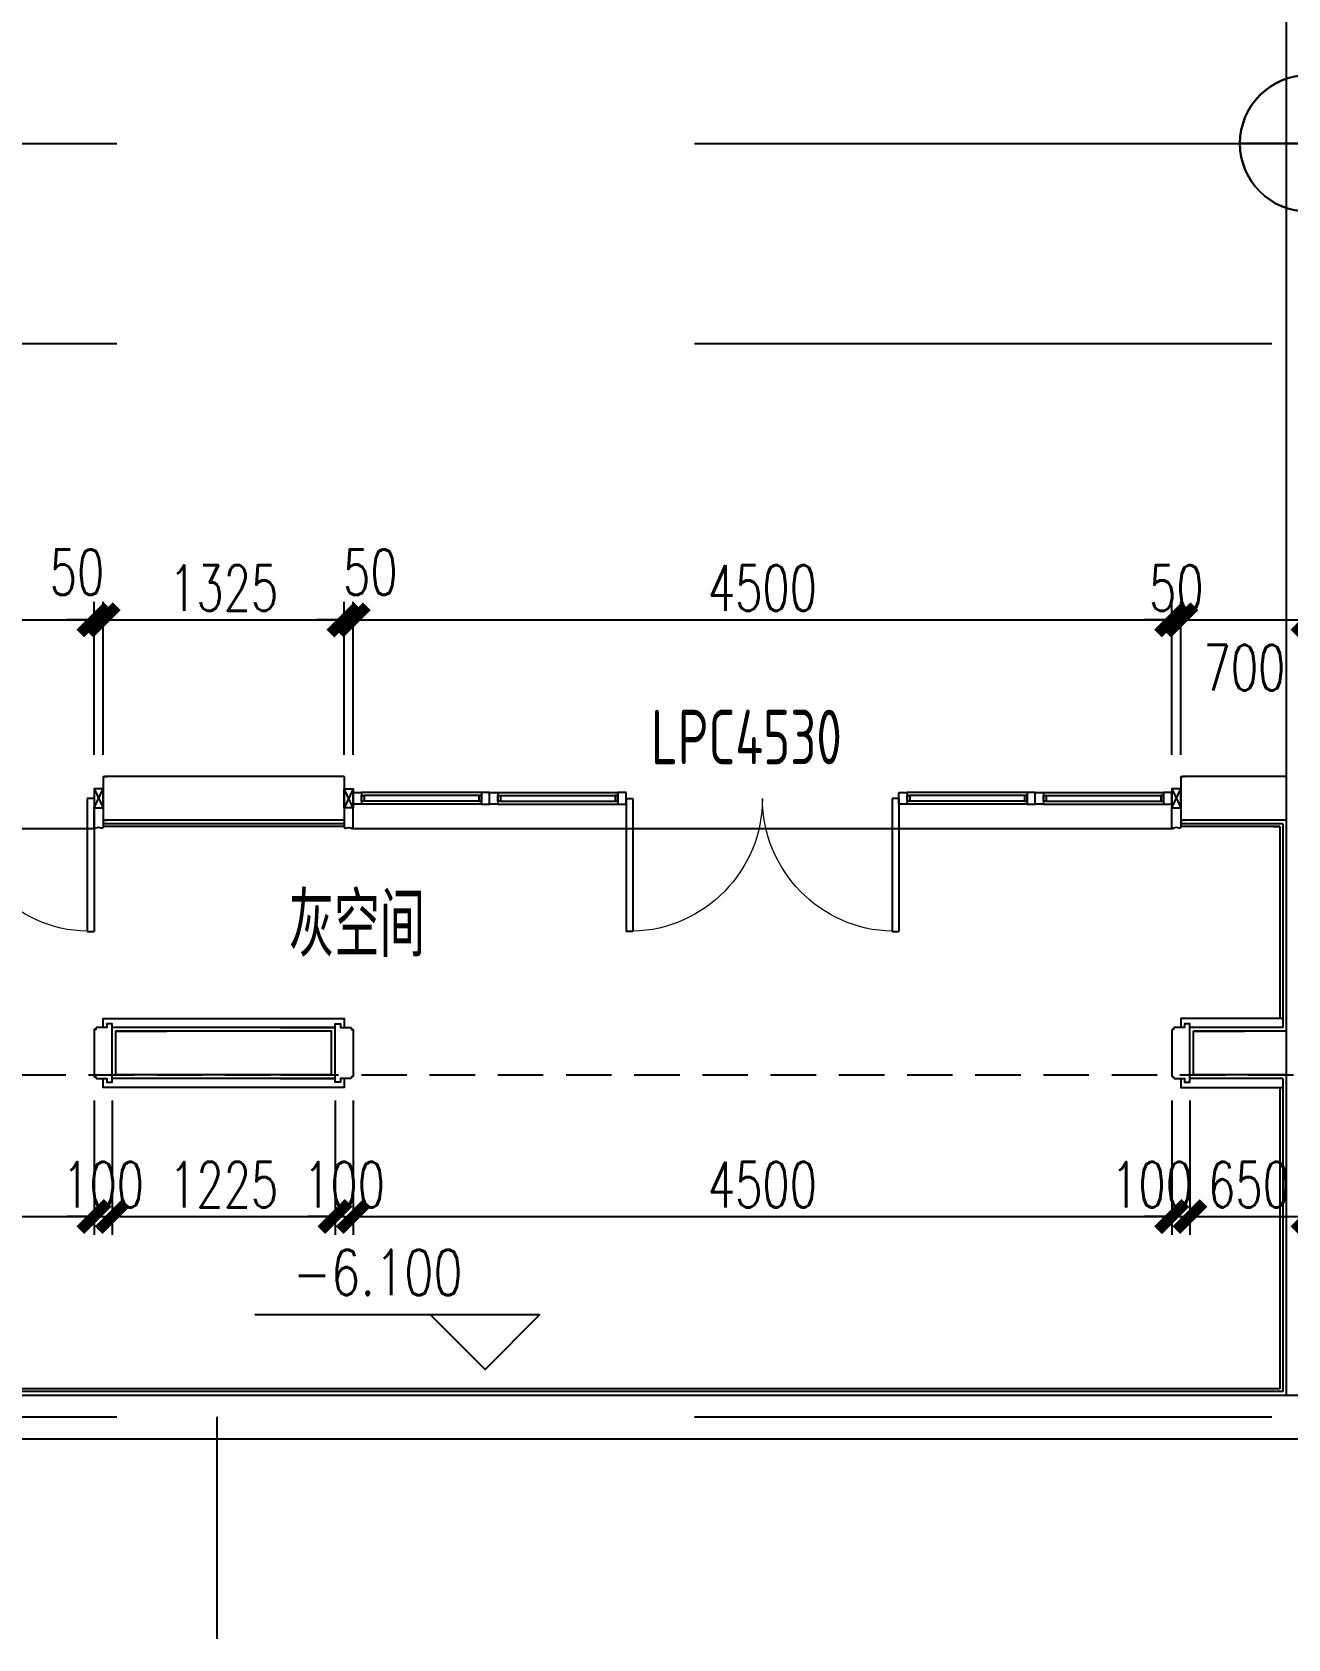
# Model space of a CAD drawing. Extents: x 296441 to 853063, y 459050 to 1117990.
# Drawn here: x 810608 to 817512, y 865610 to 874442 of the extents above; entities that cross this region are included whole.
import ezdxf

# ---------------------------------------------------------------- set-up
doc = ezdxf.new("R2010")
doc.units = 0
doc.header["$LTSCALE"] = 1000
doc.linetypes.add('20-GRID$0$CENTER2', pattern=[28.575, 19.05, -3.175, 3.175, -3.175])
doc.linetypes.add('BSMT-PLAN-BS01$0$$0$HIDDEN', pattern=[0.375, 0.25, -0.125])
for name, color, linetype in [('20-GRID$0$G-GRID', 8, '20-GRID$0$CENTER2'), ('20-PLAN-BS01-P$0$G-XREF', 2, 'Continuous'), ('BSMT-PLAN-BS01$0$A-WALL', 1, 'Continuous'), ('DZ-PLAN-MAIN-FL01$0$A-WIND-IDEN', 33, 'Continuous'), ('E-TEXT-BS01-MI-20$0$A-ANNO-LEVL', 3, 'Continuous'), ('E-TEXT-BS01-MI-20$0$A-ANNO-LEVL-TEXT', 255, 'Continuous'), ('E-TEXT-BS01-MI-20$0$A-ROOM-IDEN', 4, 'Continuous'), ('E1-BS01-18-19$0$A-OVLK', 140, 'Continuous'), ('E1-BS01-18-19$0$A-WALL', 1, 'Continuous'), ('E1-BS01-18-19$0$A-WALL-FNSH', 6, 'Continuous'), ('E1-BS01-18-19$0$G-XREF', 2, 'Continuous'), ('E1-BS01-20$0$A-DOOR', 4, 'Continuous'), ('E1-BS01-20$0$A-FLOR', 23, 'Continuous'), ('E1-BS01-20$0$A-OVLK', 140, 'Continuous'), ('E1-BS01-20$0$A-SECT-WIND', 155, 'Continuous'), ('E1-BS01-20$0$A-SECT-WOOD', 17, 'Continuous'), ('E1-BS01-20$0$A-WALL', 1, 'Continuous'), ('E1-BS01-20$0$A-WALL-FNSH', 6, 'Continuous'), ('E1-BS01-20$0$G-XREF', 2, 'Continuous'), ('G-BS01-20$0$A-OVLK', 140, 'Continuous'), ('G-BS01-20$0$A-WALL-FNSH', 6, 'Continuous'), ('G-XREF', 2, 'Continuous'), ('menchuangtao1$0$A-DETL-STONE', 42, 'Continuous'), ('menchuangtao1$0$A-WALL', 1, 'Continuous'), ('menchuangtao1$0$A_CUR_FRAME', 112, 'Continuous'), ('mentao100$0$A-SECT-FNSH', 6, 'Continuous'), ('mentao100$0$A-SECT-STONE', 42, 'Continuous'), ('mentao100$0$A-WALL', 1, 'Continuous'), ('ZT0_默认图层-----PM、LM、DY、JD', 7, 'Continuous'), ('ZT1_Dim---标注---PM、LM、DY、JD', 252, 'Continuous')]:
    doc.layers.add(name, color=color, linetype=linetype)
doc.layers.add('E-TEXT-BS01-MI-20$0$A-ANNO-NPLT', color=215, linetype='Continuous', plot=False)
doc.layers.add('E1-BS01-20$0$A-ANNO-NPLT', color=215, linetype='Continuous', plot=False)
doc.styles.add('E-TEXT-BS01-MI-20$0$GOA_01_thin_0.75', font='romans.shx', dxfattribs={"width": 0.75, "bigfont": 'hzdx.shx'})
doc.styles.get("Standard").update_dxf_attribs({"font": 'gbenor.shx', "bigfont": 'gbcbig.shx'})
doc.styles.add('ZT-DIMSTYLE', font='ROMANS.shx', dxfattribs={"width": 0.7, "bigfont": 'CHINESE.shx'})
doc.dimstyles.new('ZT-DIM100', dxfattribs={"dimscale": 100, "dimtxt": 2.5, "dimasz": 1.5, "dimexe": 1, "dimexo": 1, "dimgap": 0.5, "dimtad": 1, "dimdec": 0, "dimdsep": 46, "dimtxsty": 'ZT-DIMSTYLE', "dimblk": 'ARCHTICK', "dimcen": 2.5, "dimclrd": 175, "dimclre": 175, "dimclrt": 7, "dimazin": 2, "dimtfac": 1, "dimtix": 1, "dimtmove": 2, "dimatfit": 3, "dimfxl": 0, "dimarcsym": 0})

# ---------------------------------------------------------------- blocks, each defined once
blk = doc.blocks.new('E1-BS01-20$0$750----DDDD')
at = {"layer": 'E1-BS01-20$0$A-SECT-WIND'}
for p, q in [((45, 32.5), (705, 32.5)), ((60, 15), (690, 15)), ((45, -32.5), (705, -32.5)), ((60, -15), (690, -15))]:
    blk.add_line(p, q, dxfattribs=at)
at = {"layer": 'E1-BS01-20$0$A-SECT-WOOD'}
for points in [[(0, 32.5), (45, 32.5), (45, -32.5), (0, -32.5)], [(60, 15), (60, -15), (45, -15), (45, 15)], [(690, 15), (690, -15), (705, -15), (705, 15)], [(750, 32.5), (705, 32.5), (705, -32.5), (750, -32.5)]]:
    blk.add_lwpolyline(points, close=True, dxfattribs=at)
blk = doc.blocks.new('E1-BS01-20$0$B-PLAN-FL01$0$$DorLib2D$00000002')
for p, q in [((-0.5, 0), (-0.5, 0.4875)), ((-0.475, 0.4875), (-0.5, 0.4875)), ((-0.475, 0), (-0.475, 0.4875)), ((0.475, 0), (0.475, 0.4875)), ((0.475, 0.4875), (0.5, 0.4875)), ((0.5, 0), (0.5, 0.4875)), ((-0.5, 0), (-0.475, 0)), ((0.5, 0), (0.475, 0))]:
    blk.add_line(p, q)
at = {"lineweight": 13}
for centre, start, end in [((-0.4875, 0), 0, 88.53072), ((0.4875, 0), 91.46928, 180)]:
    blk.add_arc(centre, 0.4875, start, end, dxfattribs=at)
blk = doc.blocks.new('menchuangtao1')
at = {"layer": 'menchuangtao1$0$A-DETL-STONE'}
blk.add_lwpolyline([(-10, -52.5), (-10, -159.2, -0.471625), (-15, -162.1, -0.528396), (-19.5, -164.7, 0.241692), (-50.5, -164.7, -0.528396), (-55, -162.1, -0.471625), (-60, -159.2), (-60, -52.5)], format="xyb", close=True, dxfattribs=at)
at = {"layer": 'menchuangtao1$0$A-WALL'}
for p, q in [((-10, 120), (-10, -120)), ((-10, 120), (10, 120)), ((-10, -120), (10, -120))]:
    blk.add_line(p, q, dxfattribs=at)
at = {"layer": 'menchuangtao1$0$A_CUR_FRAME'}
for p, q in [((-60, -52.5), (-10, 52.5)), ((-60, 52.5), (-10, -52.5))]:
    blk.add_line(p, q, dxfattribs=at)
blk.add_lwpolyline([(-10, -52.5), (-10, 52.5), (-60, 52.5), (-60, -52.5)], close=True, dxfattribs=at)
blk = doc.blocks.new('E1-BS01-20$0$A$C6F811121')
for p, q in [((0, -750), (0, 750)), ((-750, 0), (750, 0))]:
    blk.add_line(p, q)
blk.add_circle((0, 0), 750)
blk = doc.blocks.new('E-TEXT-BS01-MI-20$0$A$C6F811121')
for p, q in [((0, -750), (0, 750)), ((-750, 0), (750, 0))]:
    blk.add_line(p, q)
blk.add_circle((0, 0), 750)
blk = doc.blocks.new('E-TEXT-BS01-MI-20')
at = {"layer": 'E-TEXT-BS01-MI-20$0$A-ANNO-LEVL'}
blk.add_lwpolyline([(-4825.4, -6439.7), (-4525.4, -6739.7), (-4225.4, -6439.7), (-5791.6, -6439.7)], dxfattribs=at)
at = {"layer": 'E-TEXT-BS01-MI-20$0$A-ANNO-NPLT', "xscale": -0.5, "yscale": 0.5, "zscale": 0.5}
blk.add_blockref('E-TEXT-BS01-MI-20$0$A$C6F811121', (0, 0), dxfattribs=at)
at = {"layer": 'E-TEXT-BS01-MI-20$0$A-ANNO-LEVL-TEXT', "style": 'E-TEXT-BS01-MI-20$0$GOA_01_thin_0.75', "width": 0.75}
blk.add_text('-6.100', height=250, dxfattribs=at).set_placement((-5580.3, -6331.4))
at = {"layer": 'E-TEXT-BS01-MI-20$0$A-ROOM-IDEN', "style": 'E-TEXT-BS01-MI-20$0$GOA_01_thin_0.75', "width": 0.75}
blk.add_text('灰空间', height=350, dxfattribs=at).set_placement((-5603.2, -4471.2))
blk = doc.blocks.new('YQ121111477')
at = {"layer": '20-GRID$0$G-GRID'}
for p, q in [((-4674.1, 8220.2, 0), (82140, 8220.2, 0)), ((-4674.1, 7120.2, 0), (82140, 7120.2, 0)), ((-4674.1, 1220.2), (82140, 1220.2)), ((43500, 1220.2, 0), (43500, 0, 0))]:
    blk.add_line(p, q, dxfattribs=at)
at = {"layer": 'BSMT-PLAN-BS01$0$A-WALL', "color": 1}
for p, q in [((49380, 4800.2, 0.5), (49380, 3700.2, 0.5)), ((49380, 3700.2, -1.2), (49380, 1340.2, -0.9))]:
    blk.add_line(p, q, dxfattribs=at)
at = {"layer": 'BSMT-PLAN-BS01$0$A-WALL', "color": 5, "linetype": 'BSMT-PLAN-BS01$0$$0$HIDDEN'}
blk.add_line((9420, 3100.2, -0.4), (68580, 3100.2, -0.4), dxfattribs=at)
at = {"layer": 'BSMT-PLAN-BS01$0$A-WALL', "color": 1, "elevation": -1.1}
for points in [[(9420, 1340.2), (68580, 1340.2)], [(9180, 1100.2), (68820, 1100.2)]]:
    blk.add_lwpolyline(points, dxfattribs=at)
at = {"layer": 'E1-BS01-20$0$A-FLOR'}
for p, q in [((40575, 4455.2, 0), (42825, 4455.2, 0)), ((44241, 4455.2, 0), (48759, 4455.2, 0))]:
    blk.add_line(p, q, dxfattribs=at)
at = {"layer": 'E1-BS01-20$0$A-OVLK'}
for p, q in [((44200, 4465.2, 0), (42875, 4465.2, 0)), ((49345, 4465.2, 0), (48800, 4465.2, 0))]:
    blk.add_line(p, q, dxfattribs=at)
at = {"layer": 'E1-BS01-20$0$A-WALL'}
for p, q in [((49380, 15840.2, 0), (49380, 4740.2, 0)), ((44190, 4740.2, 0), (42885, 4740.2, 0)), ((49380, 4740.2, 0), (48810, 4740.2, 0)), ((44190, 4500.2, 0), (42885, 4500.2, 0)), ((49380, 4500.2, 0), (48810, 4500.2, 0)), ((49380, 4500.2, 0), (49380, 2679.7, 0))]:
    blk.add_line(p, q, dxfattribs=at)
at = {"layer": 'E1-BS01-20$0$A-WALL-FNSH'}
for p, q in [((44200, 4480.2, 0), (42875, 4480.2, 0)), ((49360, 4480.2, 0), (48800, 4480.2, 0))]:
    blk.add_line(p, q, dxfattribs=at)
at = {"xscale": -1}
for p in [(45000, 4620.2, 0), (48000, 4620.2, 0)]:
    blk.add_blockref('E1-BS01-20$0$750----DDDD', p, dxfattribs=at)
for p in [(45000, 4620.2, 0), (48000, 4620.2, 0)]:
    blk.add_blockref('E1-BS01-20$0$750----DDDD', p)
at = {"layer": '20-PLAN-BS01-P$0$G-XREF'}
blk.add_blockref('E-TEXT-BS01-MI-20', (49500, 8220.2, 0), dxfattribs=at)
at = {"layer": 'E1-BS01-20$0$A-ANNO-NPLT', "xscale": 0.5, "yscale": 0.5, "zscale": 0.5}
blk.add_blockref('E1-BS01-20$0$A$C6F811121', (49500, 8220.2, 0), dxfattribs=at)
at = {"layer": 'E1-BS01-20$0$A-DOOR', "xscale": -1500, "yscale": 1500, "zscale": 1500, "rotation": 180}
for p in [(42075, 4620.2, 0), (46500, 4620.2, 0)]:
    blk.add_blockref('E1-BS01-20$0$B-PLAN-FL01$0$$DorLib2D$00000002', p, dxfattribs=at)
at = {"layer": 'E1-BS01-20$0$G-XREF'}
for p in [(42885.1, 4620.2, 0), (48810, 4620.2, 0)]:
    blk.add_blockref('menchuangtao1', p, dxfattribs=at)
at = {"layer": 'E1-BS01-20$0$G-XREF', "xscale": -1}
blk.add_blockref('menchuangtao1', (44189.9, 4620.2, 0), dxfattribs=at)
blk = doc.blocks.new('mentao100')
at = {"layer": 'mentao100$0$A-SECT-FNSH'}
for p, q in [((-280, 140), (20, 140)), ((-280, -140), (20, -140))]:
    blk.add_line(p, q, dxfattribs=at)
at = {"layer": 'mentao100$0$A-SECT-STONE', "ltscale": 0.1}
blk.add_lwpolyline([(20, 140), (20, 160), (50, 160), (50, 140), (105, 140, -0.414214), (110, 135), (110, 130), (115, 130, -0.414165), (120, 125), (120, 97.7), (120, -125, -0.414165), (115, -130), (110, -130), (110, -135, -0.414214), (105, -140), (50, -140), (50, -160), (20, -160), (20, -140)], format="xyb", close=True, dxfattribs=at)
at = {"layer": 'mentao100$0$A-WALL'}
blk.add_lwpolyline([(-280, -120), (0, -120), (0, 120), (-280, 120)], dxfattribs=at)
blk = doc.blocks.new('YQ1230160300')
at = {"layer": 'E1-BS01-18-19$0$A-OVLK'}
for points, elevation in [([(20, 2070), (580, 2070), (580, 2020)], 0), ([(6505, 2020), (6505, 2070), (5180.1, 2070), (5180.1, 2020)], 1.1), ([(9340, 2070), (8855.1, 2070), (8855.1, 2020)], 1.1), ([(580, 1740), (580, 1690), (20, 1690)], 0), ([(5180.1, 1740), (5180.1, 1690), (6505, 1690), (6505, 1740)], 1.1), ([(8855.1, 1740), (8855.1, 1690), (9340, 1690)], 1.1)]:
    blk.add_lwpolyline(points, dxfattribs=dict(at, elevation=elevation))
at = {"layer": 'E1-BS01-18-19$0$A-WALL'}
for p, q in [((0, 2000, 0), (510, 2000, 1.1)), ((5250.1, 2000, 1.1), (6435, 2000, 1.1)), ((9360, 2000, 0), (8925.1, 2000, 1.1)), ((0, 1760, 0), (510, 1760, 1.1)), ((5250.1, 1760, 1.1), (6435, 1760, 1.1)), ((9360, 1760, 0), (8925.1, 1760, 1.1))]:
    blk.add_line(p, q, dxfattribs=at)
at = {"layer": 'E1-BS01-18-19$0$A-WALL-FNSH'}
for p, q in [((20, 3140, 0), (20, 2020, 0)), ((20, 2020, 0), (530, 2020, 1.1)), ((5230.1, 2020, 1.1), (6455, 2020, 1.1)), ((9340, 2020, 0), (8905.1, 2020, 1.1)), ((20, 1740, 0), (530, 1740, 1.1)), ((20, 1740), (20, 20)), ((5230.1, 1740, 1.1), (6455, 1740, 1.1)), ((9340, 1740, 0), (8905.1, 1740, 1.1)), ((9340, 1740, 0), (9340, 20, -1.1)), ((20, 20, -1), (9340, 20, -1.1))]:
    blk.add_line(p, q, dxfattribs=at)
at = {"layer": 'G-BS01-20$0$A-OVLK'}
for p, q in [((35, 3125, 0), (35, 2070, 0)), ((70, 3125, 0), (35, 3125, 0)), ((9325, 3125, 0), (9325, 2070, 0)), ((35, 1690), (35, 35)), ((9325, 1690, 0), (9325, 35, -1.1)), ((35, 35, -1), (9325, 35, -1.1))]:
    blk.add_line(p, q, dxfattribs=at)
at = {"layer": 'G-BS01-20$0$A-WALL-FNSH'}
blk.add_line((9340, 3140, 0), (9340, 2020, 0), dxfattribs=at)
at = {"layer": 'E1-BS01-18-19$0$G-XREF'}
for p in [(510, 1880, 1.1), (6435, 1880, 1.1)]:
    blk.add_blockref('mentao100', p, dxfattribs=at)
at = {"layer": 'E1-BS01-18-19$0$G-XREF', "extrusion": (0, 0, -1), "zscale": -1}
blk.add_blockref('mentao100', (-5250.1, 1880, -1.1), dxfattribs=at)
at = {"layer": 'E1-BS01-18-19$0$G-XREF', "xscale": -1}
blk.add_blockref('mentao100', (8925.1, 1880, 1.1), dxfattribs=at)
blk = doc.blocks.new('_ArchTick')
at = {"color": 0, "linetype": 'ByBlock', "const_width": 0.4}
blk.add_lwpolyline([(-0.5, -0.5), (0.5, 0.5)], dxfattribs=at)
blk = doc.blocks.new('*D1666')
at = {"layer": 'Defpoints', "color": 0, "ltscale": 1000, "transparency": 16777216}
for p in [(39650, 861), (38950, 20), (39650, 20)]:
    blk.add_point(p, dxfattribs=at)
at = {"layer": 'ZT1_Dim---标注---PM、LM、DY、JD', "color": 175, "linetype": 'ByBlock', "lineweight": -2, "ltscale": 1000, "transparency": 16777216}
for p, q in [((38950, 120), (38950, 961)), ((39650, 120), (39650, 961)), ((38950, 861), (39650, 861))]:
    blk.add_line(p, q, dxfattribs=at)
at = {"layer": 'ZT1_Dim---标注---PM、LM、DY、JD', "color": 175, "lineweight": -2, "ltscale": 1000, "transparency": 16777216, "xscale": 150, "yscale": 150, "zscale": 150, "rotation": 180}
blk.add_blockref('_ArchTick', (38950, 861), dxfattribs=at)
at = {"layer": 'ZT1_Dim---标注---PM、LM、DY、JD', "color": 175, "lineweight": -2, "ltscale": 1000, "transparency": 16777216, "xscale": 150, "yscale": 150, "zscale": 150}
blk.add_blockref('_ArchTick', (39650, 861), dxfattribs=at)
at = {"layer": 'ZT1_Dim---标注---PM、LM、DY、JD', "color": 7, "ltscale": 1000, "transparency": 16777216, "insert": (39300, 598.5), "char_height": 250, "attachment_point": 5, "style": 'ZT-DIMSTYLE'}
blk.add_mtext('700', dxfattribs=at)
blk = doc.blocks.new('*D1667')
at = {"layer": 'Defpoints', "color": 0, "ltscale": 1000, "transparency": 16777216}
for p in [(38950, 861), (38900, 20), (38950, 20)]:
    blk.add_point(p, dxfattribs=at)
at = {"layer": 'ZT1_Dim---标注---PM、LM、DY、JD', "color": 175, "linetype": 'ByBlock', "lineweight": -2, "ltscale": 1000, "transparency": 16777216}
for p, q in [((38900, 120), (38900, 961)), ((38950, 120), (38950, 961)), ((38900, 861), (38750, 861)), ((38900, 861), (38950, 861)), ((38950, 861), (39100, 861))]:
    blk.add_line(p, q, dxfattribs=at)
at = {"layer": 'ZT1_Dim---标注---PM、LM、DY、JD', "color": 175, "lineweight": -2, "ltscale": 1000, "transparency": 16777216, "xscale": 150, "yscale": 150, "zscale": 150}
blk.add_blockref('_ArchTick', (38900, 861), dxfattribs=at)
at = {"layer": 'ZT1_Dim---标注---PM、LM、DY、JD', "color": 175, "lineweight": -2, "ltscale": 1000, "transparency": 16777216, "xscale": 150, "yscale": 150, "zscale": 150, "rotation": 180}
blk.add_blockref('_ArchTick', (38950, 861), dxfattribs=at)
at = {"layer": 'ZT1_Dim---标注---PM、LM、DY、JD', "color": 7, "ltscale": 1000, "transparency": 16777216, "insert": (38925, 1036), "char_height": 250, "attachment_point": 5, "style": 'ZT-DIMSTYLE'}
blk.add_mtext('50', dxfattribs=at)
blk = doc.blocks.new('*D1668')
at = {"layer": 'Defpoints', "color": 0, "ltscale": 1000, "transparency": 16777216}
for p in [(38900, 861), (34399.9, 20), (38900, 20)]:
    blk.add_point(p, dxfattribs=at)
at = {"layer": 'ZT1_Dim---标注---PM、LM、DY、JD', "color": 175, "linetype": 'ByBlock', "lineweight": -2, "ltscale": 1000, "transparency": 16777216}
for p, q in [((34399.9, 120), (34399.9, 961)), ((38900, 120), (38900, 961)), ((34399.9, 861), (38900, 861))]:
    blk.add_line(p, q, dxfattribs=at)
at = {"layer": 'ZT1_Dim---标注---PM、LM、DY、JD', "color": 175, "lineweight": -2, "ltscale": 1000, "transparency": 16777216, "xscale": 150, "yscale": 150, "zscale": 150, "rotation": 180}
blk.add_blockref('_ArchTick', (34399.9, 861), dxfattribs=at)
at = {"layer": 'ZT1_Dim---标注---PM、LM、DY、JD', "color": 175, "lineweight": -2, "ltscale": 1000, "transparency": 16777216, "xscale": 150, "yscale": 150, "zscale": 150}
blk.add_blockref('_ArchTick', (38900, 861), dxfattribs=at)
at = {"layer": 'ZT1_Dim---标注---PM、LM、DY、JD', "color": 7, "ltscale": 1000, "transparency": 16777216, "insert": (36650, 1036), "char_height": 250, "attachment_point": 5, "style": 'ZT-DIMSTYLE'}
blk.add_mtext('4500', dxfattribs=at)
blk = doc.blocks.new('*D1669')
at = {"layer": 'Defpoints', "color": 0, "ltscale": 1000, "transparency": 16777216}
for p in [(34399.9, 861), (34349.9, 20), (34399.9, 20)]:
    blk.add_point(p, dxfattribs=at)
at = {"layer": 'ZT1_Dim---标注---PM、LM、DY、JD', "color": 175, "linetype": 'ByBlock', "lineweight": -2, "ltscale": 1000, "transparency": 16777216}
for p, q in [((34349.9, 120), (34349.9, 961)), ((34399.9, 120), (34399.9, 961)), ((34349.9, 861), (34199.9, 861)), ((34349.9, 861), (34399.9, 861)), ((34399.9, 861), (34549.9, 861))]:
    blk.add_line(p, q, dxfattribs=at)
at = {"layer": 'ZT1_Dim---标注---PM、LM、DY、JD', "color": 175, "lineweight": -2, "ltscale": 1000, "transparency": 16777216, "xscale": 150, "yscale": 150, "zscale": 150}
blk.add_blockref('_ArchTick', (34349.9, 861), dxfattribs=at)
at = {"layer": 'ZT1_Dim---标注---PM、LM、DY、JD', "color": 175, "lineweight": -2, "ltscale": 1000, "transparency": 16777216, "xscale": 150, "yscale": 150, "zscale": 150, "rotation": 180}
blk.add_blockref('_ArchTick', (34399.9, 861), dxfattribs=at)
at = {"layer": 'ZT1_Dim---标注---PM、LM、DY、JD', "color": 7, "ltscale": 1000, "transparency": 16777216, "insert": (34493.7, 1123.5), "char_height": 250, "attachment_point": 5, "style": 'ZT-DIMSTYLE'}
blk.add_mtext('50', dxfattribs=at)
blk = doc.blocks.new('*D1670')
at = {"layer": 'Defpoints', "color": 0, "ltscale": 1000, "transparency": 16777216}
for p in [(34349.9, 861), (33025.1, 20), (34349.9, 20)]:
    blk.add_point(p, dxfattribs=at)
at = {"layer": 'ZT1_Dim---标注---PM、LM、DY、JD', "color": 175, "linetype": 'ByBlock', "lineweight": -2, "ltscale": 1000, "transparency": 16777216}
for p, q in [((33025.1, 120), (33025.1, 961)), ((34349.9, 120), (34349.9, 961)), ((33025.1, 861), (34349.9, 861))]:
    blk.add_line(p, q, dxfattribs=at)
at = {"layer": 'ZT1_Dim---标注---PM、LM、DY、JD', "color": 175, "lineweight": -2, "ltscale": 1000, "transparency": 16777216, "xscale": 150, "yscale": 150, "zscale": 150, "rotation": 180}
blk.add_blockref('_ArchTick', (33025.1, 861), dxfattribs=at)
at = {"layer": 'ZT1_Dim---标注---PM、LM、DY、JD', "color": 175, "lineweight": -2, "ltscale": 1000, "transparency": 16777216, "xscale": 150, "yscale": 150, "zscale": 150}
blk.add_blockref('_ArchTick', (34349.9, 861), dxfattribs=at)
at = {"layer": 'ZT1_Dim---标注---PM、LM、DY、JD', "color": 7, "ltscale": 1000, "transparency": 16777216, "insert": (33687.5, 1036), "char_height": 250, "attachment_point": 5, "style": 'ZT-DIMSTYLE'}
blk.add_mtext('1325', dxfattribs=at)
blk = doc.blocks.new('*D1671')
at = {"layer": 'Defpoints', "color": 0, "ltscale": 1000, "transparency": 16777216}
for p in [(33025.1, 861), (32975.1, 20), (33025.1, 20)]:
    blk.add_point(p, dxfattribs=at)
at = {"layer": 'ZT1_Dim---标注---PM、LM、DY、JD', "color": 175, "linetype": 'ByBlock', "lineweight": -2, "ltscale": 1000, "transparency": 16777216}
for p, q in [((32975.1, 120), (32975.1, 961)), ((33025.1, 120), (33025.1, 961)), ((32975.1, 861), (32825.1, 861)), ((32975.1, 861), (33025.1, 861)), ((33025.1, 861), (33175.1, 861))]:
    blk.add_line(p, q, dxfattribs=at)
at = {"layer": 'ZT1_Dim---标注---PM、LM、DY、JD', "color": 175, "lineweight": -2, "ltscale": 1000, "transparency": 16777216, "xscale": 150, "yscale": 150, "zscale": 150}
blk.add_blockref('_ArchTick', (32975.1, 861), dxfattribs=at)
at = {"layer": 'ZT1_Dim---标注---PM、LM、DY、JD', "color": 175, "lineweight": -2, "ltscale": 1000, "transparency": 16777216, "xscale": 150, "yscale": 150, "zscale": 150, "rotation": 180}
blk.add_blockref('_ArchTick', (33025.1, 861), dxfattribs=at)
at = {"layer": 'ZT1_Dim---标注---PM、LM、DY、JD', "color": 7, "ltscale": 1000, "transparency": 16777216, "insert": (32881.2, 1123.5), "char_height": 250, "attachment_point": 5, "style": 'ZT-DIMSTYLE'}
blk.add_mtext('50', dxfattribs=at)
blk = doc.blocks.new('*D1672')
at = {"layer": 'Defpoints', "color": 0, "ltscale": 1000, "transparency": 16777216}
for p in [(32975.1, 861), (30724.9, 20), (32975.1, 20)]:
    blk.add_point(p, dxfattribs=at)
at = {"layer": 'ZT1_Dim---标注---PM、LM、DY、JD', "color": 175, "linetype": 'ByBlock', "lineweight": -2, "ltscale": 1000, "transparency": 16777216}
for p, q in [((30724.9, 120), (30724.9, 961)), ((32975.1, 120), (32975.1, 961)), ((30724.9, 861), (32975.1, 861))]:
    blk.add_line(p, q, dxfattribs=at)
at = {"layer": 'ZT1_Dim---标注---PM、LM、DY、JD', "color": 175, "lineweight": -2, "ltscale": 1000, "transparency": 16777216, "xscale": 150, "yscale": 150, "zscale": 150, "rotation": 180}
blk.add_blockref('_ArchTick', (30724.9, 861), dxfattribs=at)
at = {"layer": 'ZT1_Dim---标注---PM、LM、DY、JD', "color": 175, "lineweight": -2, "ltscale": 1000, "transparency": 16777216, "xscale": 150, "yscale": 150, "zscale": 150}
blk.add_blockref('_ArchTick', (32975.1, 861), dxfattribs=at)
at = {"layer": 'ZT1_Dim---标注---PM、LM、DY、JD', "color": 7, "ltscale": 1000, "transparency": 16777216, "insert": (31850, 1036), "char_height": 250, "attachment_point": 5, "style": 'ZT-DIMSTYLE'}
blk.add_mtext('2250', dxfattribs=at)
blk = doc.blocks.new('*D1532')
at = {"layer": 'Defpoints', "color": 0, "ltscale": 1000, "transparency": 16777216}
for p in [(816973.1, 868670.6), (817623.1, 868670.6), (817623.1, 867931.8)]:
    blk.add_point(p, dxfattribs=at)
at = {"layer": 'ZT1_Dim---标注---PM、LM、DY、JD', "color": 175, "linetype": 'ByBlock', "lineweight": -2, "ltscale": 1000, "transparency": 16777216}
for p, q in [((816973.1, 868570.6), (816973.1, 867831.8)), ((817623.1, 868570.6), (817623.1, 867831.8))]:
    blk.add_line(p, q, dxfattribs=at)
at = {"layer": 'ZT1_Dim---标注---PM、LM、DY、JD', "color": 175, "lineweight": -2, "ltscale": 1000, "transparency": 16777216}
blk.add_line((816973.1, 867931.8), (817623.1, 867931.8), dxfattribs=at)
at = {"layer": 'ZT1_Dim---标注---PM、LM、DY、JD', "color": 175, "lineweight": -2, "ltscale": 1000, "transparency": 16777216, "xscale": 150, "yscale": 150, "zscale": 150, "rotation": 180}
blk.add_blockref('_ArchTick', (816973.1, 867931.8), dxfattribs=at)
at = {"layer": 'ZT1_Dim---标注---PM、LM、DY、JD', "color": 175, "lineweight": -2, "ltscale": 1000, "transparency": 16777216, "xscale": 150, "yscale": 150, "zscale": 150}
blk.add_blockref('_ArchTick', (817623.1, 867931.8), dxfattribs=at)
at = {"layer": 'ZT1_Dim---标注---PM、LM、DY、JD', "color": 7, "ltscale": 1000, "transparency": 16777216, "insert": (817298.1, 868106.8), "char_height": 250, "attachment_point": 5, "style": 'ZT-DIMSTYLE'}
blk.add_mtext('650', dxfattribs=at)
blk = doc.blocks.new('*D1533')
at = {"layer": 'Defpoints', "color": 0, "ltscale": 1000, "transparency": 16777216}
for p in [(816873.1, 868670.6), (816973.1, 868670.6), (816973.1, 867931.8)]:
    blk.add_point(p, dxfattribs=at)
at = {"layer": 'ZT1_Dim---标注---PM、LM、DY、JD', "color": 175, "linetype": 'ByBlock', "lineweight": -2, "ltscale": 1000, "transparency": 16777216}
for p, q in [((816873.1, 868570.6), (816873.1, 867831.8)), ((816973.1, 868570.6), (816973.1, 867831.8))]:
    blk.add_line(p, q, dxfattribs=at)
at = {"layer": 'ZT1_Dim---标注---PM、LM、DY、JD', "color": 175, "lineweight": -2, "ltscale": 1000, "transparency": 16777216}
for p, q in [((816873.1, 867931.8), (816723.1, 867931.8)), ((816873.1, 867931.8), (816973.1, 867931.8)), ((816973.1, 867931.8), (817123.1, 867931.8))]:
    blk.add_line(p, q, dxfattribs=at)
at = {"layer": 'ZT1_Dim---标注---PM、LM、DY、JD', "color": 175, "lineweight": -2, "ltscale": 1000, "transparency": 16777216, "xscale": 150, "yscale": 150, "zscale": 150}
blk.add_blockref('_ArchTick', (816873.1, 867931.8), dxfattribs=at)
at = {"layer": 'ZT1_Dim---标注---PM、LM、DY、JD', "color": 175, "lineweight": -2, "ltscale": 1000, "transparency": 16777216, "xscale": 150, "yscale": 150, "zscale": 150, "rotation": 180}
blk.add_blockref('_ArchTick', (816973.1, 867931.8), dxfattribs=at)
at = {"layer": 'ZT1_Dim---标注---PM、LM、DY、JD', "color": 7, "ltscale": 1000, "transparency": 16777216, "insert": (816764.8, 868106.8), "char_height": 250, "attachment_point": 5, "style": 'ZT-DIMSTYLE'}
blk.add_mtext('100', dxfattribs=at)
blk = doc.blocks.new('*D1534')
at = {"layer": 'Defpoints', "color": 0, "ltscale": 1000, "transparency": 16777216}
for p in [(812373, 868670.6), (816873.1, 868670.6), (816873.1, 867931.8)]:
    blk.add_point(p, dxfattribs=at)
at = {"layer": 'ZT1_Dim---标注---PM、LM、DY、JD', "color": 175, "linetype": 'ByBlock', "lineweight": -2, "ltscale": 1000, "transparency": 16777216}
for p, q in [((812373, 868570.6), (812373, 867831.8)), ((816873.1, 868570.6), (816873.1, 867831.8))]:
    blk.add_line(p, q, dxfattribs=at)
at = {"layer": 'ZT1_Dim---标注---PM、LM、DY、JD', "color": 175, "lineweight": -2, "ltscale": 1000, "transparency": 16777216}
blk.add_line((812373, 867931.8), (816873.1, 867931.8), dxfattribs=at)
at = {"layer": 'ZT1_Dim---标注---PM、LM、DY、JD', "color": 175, "lineweight": -2, "ltscale": 1000, "transparency": 16777216, "xscale": 150, "yscale": 150, "zscale": 150, "rotation": 180}
blk.add_blockref('_ArchTick', (812373, 867931.8), dxfattribs=at)
at = {"layer": 'ZT1_Dim---标注---PM、LM、DY、JD', "color": 175, "lineweight": -2, "ltscale": 1000, "transparency": 16777216, "xscale": 150, "yscale": 150, "zscale": 150}
blk.add_blockref('_ArchTick', (816873.1, 867931.8), dxfattribs=at)
at = {"layer": 'ZT1_Dim---标注---PM、LM、DY、JD', "color": 7, "ltscale": 1000, "transparency": 16777216, "insert": (814623.1, 868106.8), "char_height": 250, "attachment_point": 5, "style": 'ZT-DIMSTYLE'}
blk.add_mtext('4500', dxfattribs=at)
blk = doc.blocks.new('*D1535')
at = {"layer": 'Defpoints', "color": 0, "ltscale": 1000, "transparency": 16777216}
for p in [(812273, 868670.6), (812373, 868670.6), (812373, 867931.8)]:
    blk.add_point(p, dxfattribs=at)
at = {"layer": 'ZT1_Dim---标注---PM、LM、DY、JD', "color": 175, "linetype": 'ByBlock', "lineweight": -2, "ltscale": 1000, "transparency": 16777216}
for p, q in [((812273, 868570.6), (812273, 867831.8)), ((812373, 868570.6), (812373, 867831.8))]:
    blk.add_line(p, q, dxfattribs=at)
at = {"layer": 'ZT1_Dim---标注---PM、LM、DY、JD', "color": 175, "lineweight": -2, "ltscale": 1000, "transparency": 16777216}
for p, q in [((812273, 867931.8), (812123, 867931.8)), ((812273, 867931.8), (812373, 867931.8)), ((812373, 867931.8), (812523, 867931.8))]:
    blk.add_line(p, q, dxfattribs=at)
at = {"layer": 'ZT1_Dim---标注---PM、LM、DY、JD', "color": 175, "lineweight": -2, "ltscale": 1000, "transparency": 16777216, "xscale": 150, "yscale": 150, "zscale": 150}
blk.add_blockref('_ArchTick', (812273, 867931.8), dxfattribs=at)
at = {"layer": 'ZT1_Dim---标注---PM、LM、DY、JD', "color": 175, "lineweight": -2, "ltscale": 1000, "transparency": 16777216, "xscale": 150, "yscale": 150, "zscale": 150, "rotation": 180}
blk.add_blockref('_ArchTick', (812373, 867931.8), dxfattribs=at)
at = {"layer": 'ZT1_Dim---标注---PM、LM、DY、JD', "color": 7, "ltscale": 1000, "transparency": 16777216, "insert": (812323, 868106.8), "char_height": 250, "attachment_point": 5, "style": 'ZT-DIMSTYLE'}
blk.add_mtext('100', dxfattribs=at)
blk = doc.blocks.new('*D1536')
at = {"layer": 'Defpoints', "color": 0, "ltscale": 1000, "transparency": 16777216}
for p in [(811048.2, 868670.6), (812273, 868670.6), (812273, 867931.8)]:
    blk.add_point(p, dxfattribs=at)
at = {"layer": 'ZT1_Dim---标注---PM、LM、DY、JD', "color": 175, "linetype": 'ByBlock', "lineweight": -2, "ltscale": 1000, "transparency": 16777216}
for p, q in [((811048.2, 868570.6), (811048.2, 867831.8)), ((812273, 868570.6), (812273, 867831.8))]:
    blk.add_line(p, q, dxfattribs=at)
at = {"layer": 'ZT1_Dim---标注---PM、LM、DY、JD', "color": 175, "lineweight": -2, "ltscale": 1000, "transparency": 16777216}
blk.add_line((811048.2, 867931.8), (812273, 867931.8), dxfattribs=at)
at = {"layer": 'ZT1_Dim---标注---PM、LM、DY、JD', "color": 175, "lineweight": -2, "ltscale": 1000, "transparency": 16777216, "xscale": 150, "yscale": 150, "zscale": 150, "rotation": 180}
blk.add_blockref('_ArchTick', (811048.2, 867931.8), dxfattribs=at)
at = {"layer": 'ZT1_Dim---标注---PM、LM、DY、JD', "color": 175, "lineweight": -2, "ltscale": 1000, "transparency": 16777216, "xscale": 150, "yscale": 150, "zscale": 150}
blk.add_blockref('_ArchTick', (812273, 867931.8), dxfattribs=at)
at = {"layer": 'ZT1_Dim---标注---PM、LM、DY、JD', "color": 7, "ltscale": 1000, "transparency": 16777216, "insert": (811660.6, 868106.8), "char_height": 250, "attachment_point": 5, "style": 'ZT-DIMSTYLE'}
blk.add_mtext('1225', dxfattribs=at)
blk = doc.blocks.new('*D1537')
at = {"layer": 'Defpoints', "color": 0, "ltscale": 1000, "transparency": 16777216}
for p in [(810948.2, 868670.6), (811048.2, 868670.6), (811048.2, 867931.8)]:
    blk.add_point(p, dxfattribs=at)
at = {"layer": 'ZT1_Dim---标注---PM、LM、DY、JD', "color": 175, "linetype": 'ByBlock', "lineweight": -2, "ltscale": 1000, "transparency": 16777216}
for p, q in [((810948.2, 868570.6), (810948.2, 867831.8)), ((811048.2, 868570.6), (811048.2, 867831.8))]:
    blk.add_line(p, q, dxfattribs=at)
at = {"layer": 'ZT1_Dim---标注---PM、LM、DY、JD', "color": 175, "lineweight": -2, "ltscale": 1000, "transparency": 16777216}
for p, q in [((810948.2, 867931.8), (810798.2, 867931.8)), ((810948.2, 867931.8), (811048.2, 867931.8)), ((811048.2, 867931.8), (811198.2, 867931.8))]:
    blk.add_line(p, q, dxfattribs=at)
at = {"layer": 'ZT1_Dim---标注---PM、LM、DY、JD', "color": 175, "lineweight": -2, "ltscale": 1000, "transparency": 16777216, "xscale": 150, "yscale": 150, "zscale": 150}
blk.add_blockref('_ArchTick', (810948.2, 867931.8), dxfattribs=at)
at = {"layer": 'ZT1_Dim---标注---PM、LM、DY、JD', "color": 175, "lineweight": -2, "ltscale": 1000, "transparency": 16777216, "xscale": 150, "yscale": 150, "zscale": 150, "rotation": 180}
blk.add_blockref('_ArchTick', (811048.2, 867931.8), dxfattribs=at)
at = {"layer": 'ZT1_Dim---标注---PM、LM、DY、JD', "color": 7, "ltscale": 1000, "transparency": 16777216, "insert": (810998.2, 868106.8), "char_height": 250, "attachment_point": 5, "style": 'ZT-DIMSTYLE'}
blk.add_mtext('100', dxfattribs=at)
blk = doc.blocks.new('*D1538')
at = {"layer": 'Defpoints', "color": 0, "ltscale": 1000, "transparency": 16777216}
for p in [(808698, 868670.6), (810948.2, 868670.6), (810948.2, 867931.8)]:
    blk.add_point(p, dxfattribs=at)
at = {"layer": 'ZT1_Dim---标注---PM、LM、DY、JD', "color": 175, "linetype": 'ByBlock', "lineweight": -2, "ltscale": 1000, "transparency": 16777216}
for p, q in [((808698, 868570.6), (808698, 867831.8)), ((810948.2, 868570.6), (810948.2, 867831.8))]:
    blk.add_line(p, q, dxfattribs=at)
at = {"layer": 'ZT1_Dim---标注---PM、LM、DY、JD', "color": 175, "lineweight": -2, "ltscale": 1000, "transparency": 16777216}
blk.add_line((808698, 867931.8), (810948.2, 867931.8), dxfattribs=at)
at = {"layer": 'ZT1_Dim---标注---PM、LM、DY、JD', "color": 175, "lineweight": -2, "ltscale": 1000, "transparency": 16777216, "xscale": 150, "yscale": 150, "zscale": 150, "rotation": 180}
blk.add_blockref('_ArchTick', (808698, 867931.8), dxfattribs=at)
at = {"layer": 'ZT1_Dim---标注---PM、LM、DY、JD', "color": 175, "lineweight": -2, "ltscale": 1000, "transparency": 16777216, "xscale": 150, "yscale": 150, "zscale": 150}
blk.add_blockref('_ArchTick', (810948.2, 867931.8), dxfattribs=at)
at = {"layer": 'ZT1_Dim---标注---PM、LM、DY、JD', "color": 7, "ltscale": 1000, "transparency": 16777216, "insert": (809823.1, 868106.8), "char_height": 250, "attachment_point": 5, "style": 'ZT-DIMSTYLE'}
blk.add_mtext('2250', dxfattribs=at)
blk = doc.blocks.new('20200213130928')
at = {"layer": 'ZT1_Dim---标注---PM、LM、DY、JD', "ltscale": 1000}
for base, p1, p2, picture, middle in [((33025.1, 861), (32975.1, 20), (33025.1, 20), '*D1671', (32881.2, 1123.5)), ((34399.9, 861), (34349.9, 20), (34399.9, 20), '*D1669', (34493.7, 1123.5)), ((39650, 861), (38950, 20), (39650, 20), '*D1666', (39300, 598.5))]:
    dim = blk.add_linear_dim(base=base, p1=p1, p2=p2, dimstyle='ZT-DIM100', dxfattribs=at)
    dim.commit()
    dim.dimension.update_dxf_attribs({"geometry": picture, "text_midpoint": middle, "dimtype": 128})
for base, p1, p2, picture, middle in [((32975.1, 861), (30724.9, 20), (32975.1, 20), '*D1672', (31850, 1036)), ((34349.9, 861), (33025.1, 20), (34349.9, 20), '*D1670', (33687.5, 1036)), ((38900, 861), (34399.9, 20), (38900, 20), '*D1668', (36650, 1036)), ((38950, 861), (38900, 20), (38950, 20), '*D1667', (38925, 1036))]:
    dim = blk.add_linear_dim(base=base, p1=p1, p2=p2, dimstyle='ZT-DIM100', dxfattribs=at)
    dim.commit()
    dim.dimension.update_dxf_attribs({"geometry": picture, "text_midpoint": middle})

msp = doc.modelspace()

# ---------------------------------------------------------------- block references
at = {"xscale": -1}
msp.add_blockref('YQ1230160300', (817503.1, 866950.6, -1.1), dxfattribs=at)
at = {"layer": 'G-XREF'}
msp.add_blockref('YQ121111477', (768123.1, 865610.4), dxfattribs=at)
at = {"layer": 'ZT0_默认图层-----PM、LM、DY、JD', "ltscale": 5000}
msp.add_blockref('20200213130928', (777973.1, 870350.6, 0), dxfattribs=at)

# ---------------------------------------------------------------- texts
at = {"layer": 'DZ-PLAN-MAIN-FL01$0$A-WIND-IDEN', "color": 2, "width": 0.8}
msp.add_text('LPC4530', height=300, dxfattribs=at).set_placement((814010.5, 870417.6))

# ---------------------------------------------------------------- dimensions: what is measured, and where the dimension line sits
at = {"layer": 'ZT1_Dim---标注---PM、LM、DY、JD', "ltscale": 1000}
for base, p1, p2, picture, middle in [((810948.2, 867931.8), (808698, 868670.6), (810948.2, 868670.6), '*D1538', (809823.1, 868106.8)), ((811048.2, 867931.8), (810948.2, 868670.6), (811048.2, 868670.6), '*D1537', (810998.2, 868106.8)), ((812273, 867931.8), (811048.2, 868670.6), (812273, 868670.6), '*D1536', (811660.6, 868106.8)), ((812373, 867931.8), (812273, 868670.6), (812373, 868670.6), '*D1535', (812323, 868106.8)), ((816873.1, 867931.8), (812373, 868670.6), (816873.1, 868670.6), '*D1534', (814623.1, 868106.8)), ((817623.1, 867931.8), (816973.1, 868670.6), (817623.1, 868670.6), '*D1532', (817298.1, 868106.8))]:
    dim = msp.add_linear_dim(base=base, p1=p1, p2=p2, dimstyle='ZT-DIM100', override={"dimfxl": 200}, dxfattribs=at)
    dim.commit()
    dim.dimension.update_dxf_attribs({"geometry": picture, "text_midpoint": middle})
dim = msp.add_linear_dim(base=(816973.1, 867931.8), p1=(816873.1, 868670.6), p2=(816973.1, 868670.6), dimstyle='ZT-DIM100', override={"dimfxl": 200}, dxfattribs=at)
dim.commit()
dim.dimension.update_dxf_attribs({"geometry": '*D1533', "text_midpoint": (816764.8, 868106.8), "dimtype": 160})

doc.saveas('drawing.dxf')
